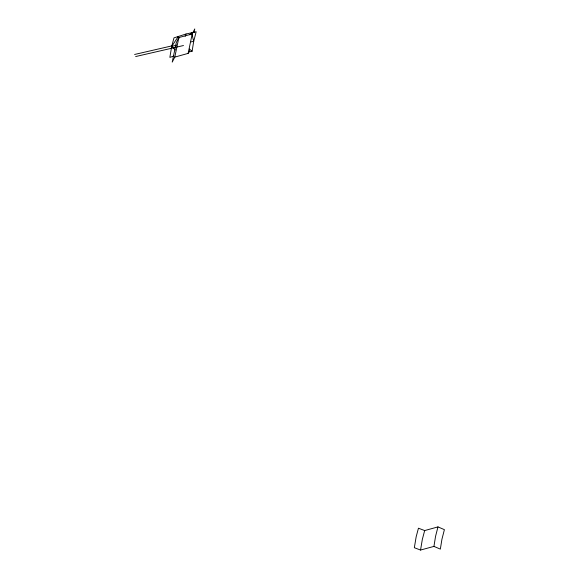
<?xml version="1.0" encoding="UTF-8"?>
<svg xmlns="http://www.w3.org/2000/svg" width="579" height="579" viewBox="0 0 579 579"><rect width="100%" height="100%" fill="white"/><g stroke="black" fill="none" stroke-linecap="round" stroke-linejoin="round"><path stroke-width="0.87" d="M188.754 52.016L192.105 51.227L193.69 41.391L196.158 31.765L186.047 34.009L173.975 37.867L171.688 46.458L169.864 57.372L173.888 56.04M433.939 546.402L435.56 536.328L437.977 526.904L444.397 529.647L441.929 539.273L440.344 549.116L433.946 546.402L420.549 550.05L414.34 547.712L416.163 536.798L418.451 528.207L424.675 530.567L437.977 526.904M420.549 550.05L422.337 539.367L424.675 530.574M178.868 37.555L176.313 42.556L172.224 62.105L174.778 57.104L178.868 37.555L192.206 33.951L194.761 28.95L193.987 32.656M174.778 57.104L188.132 53.391L192.206 33.951M185.142 36.368L186.047 34.009M188.132 53.391L189.594 50.532M175.307 50.018L171.688 46.458L178.318 36.455L179.237 38.011M189.905 34.791L191.627 32.786L193.69 41.391L191.092 41.869M171.688 46.458L176.653 45.068M134.603 54.469L172.006 45.85M135.638 56.554L183.485 45.531M189.347 49.005L192.105 51.227"/></g></svg>
